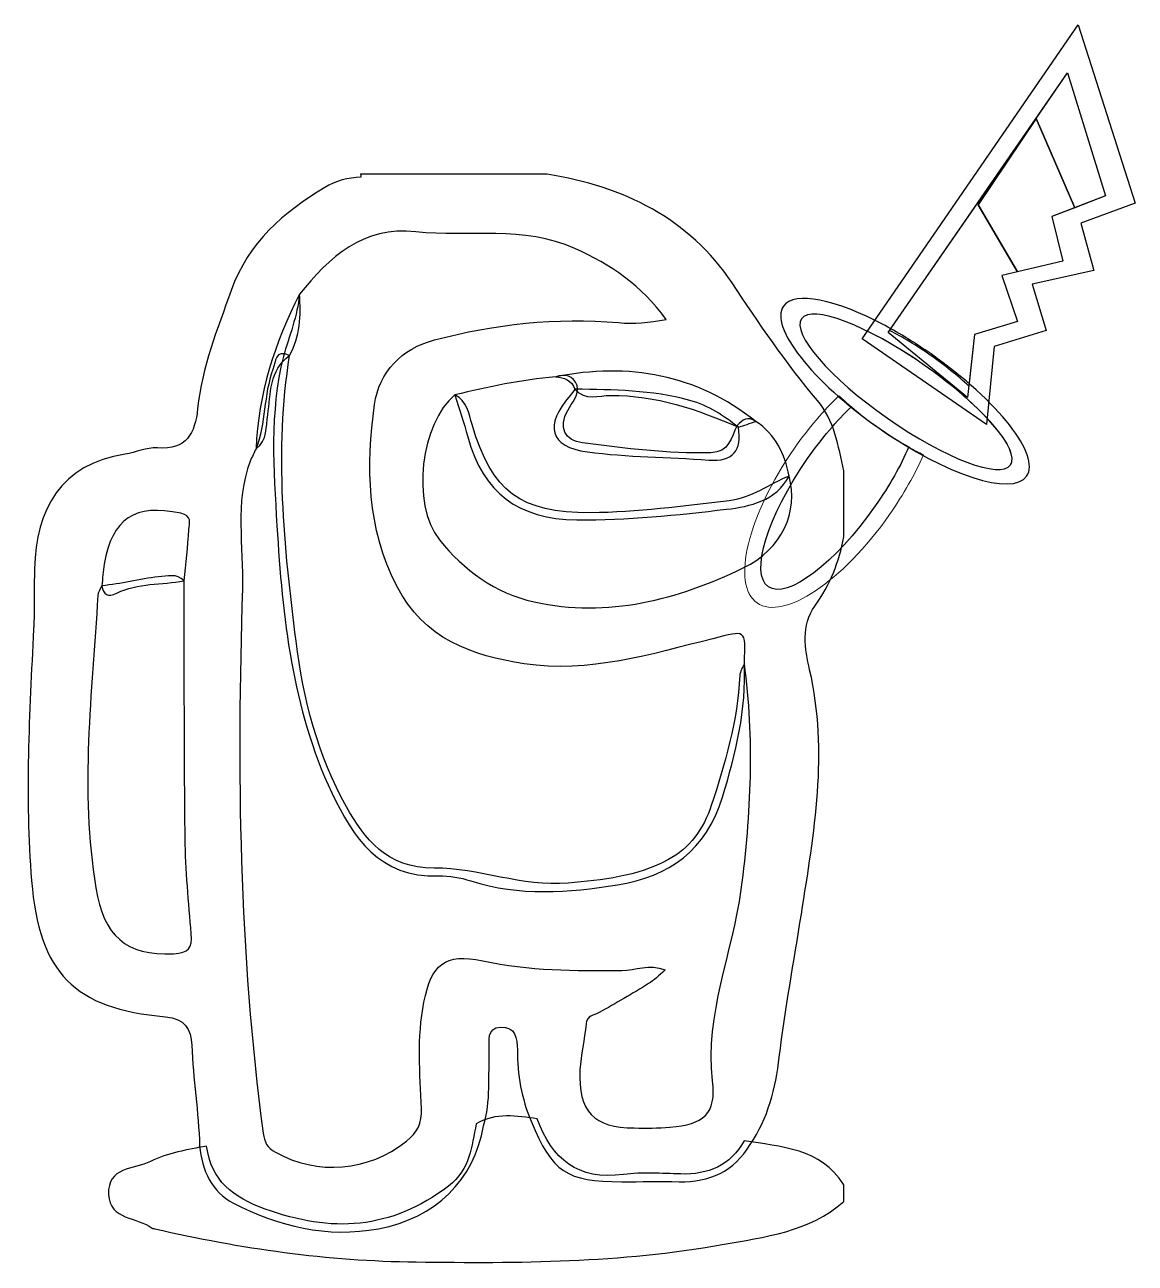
# Model space of a CAD drawing. Header units: inches. Extents: x 0.51 to 2.42, y -2.43 to -0.3.
import ezdxf

# ---------------------------------------------------------------- set-up
doc = ezdxf.new("R2010")
doc.units = ezdxf.units.IN
doc.header["$MEASUREMENT"] = 0
doc.layers.add('Layer 1', color=7, linetype='Continuous')

msp = doc.modelspace()

# ---------------------------------------------------------------- linework, layer by layer
at = {"layer": 'Layer 1'}
for points, knots in [([(1.9484, -0.8421), (1.9484, -0.8421), (2.1621, -0.989), (2.1621, -0.989), (2.1621, -0.989), (2.1621, -0.989), (2.1754, -0.8551), (2.1754, -0.8551), (2.1754, -0.8551), (2.1754, -0.8551), (2.2648, -0.8276), (2.2648, -0.8276), (2.2648, -0.8276), (2.2648, -0.8276), (2.2408, -0.7476), (2.2408, -0.7476), (2.2408, -0.7476), (2.2408, -0.7476), (2.3467, -0.7243), (2.3467, -0.7243), (2.3467, -0.7243), (2.3467, -0.7243), (2.3247, -0.6432), (2.3247, -0.6432), (2.3247, -0.6432), (2.3247, -0.6432), (2.4181, -0.6088), (2.4181, -0.6088), (2.4181, -0.6088), (2.4181, -0.6088), (2.3199, -0.3019), (2.3199, -0.3019), (2.3199, -0.3019), (2.3199, -0.3019), (1.9484, -0.8421), (1.9484, -0.8421)], [0, 0, 0, 0, 0.1, 0.1, 0.1, 0.1, 0.2, 0.2, 0.2, 0.2, 0.3, 0.3, 0.3, 0.3, 0.4, 0.4, 0.4, 0.4, 0.5, 0.5, 0.5, 0.5, 0.6, 0.6, 0.6, 0.6, 0.7, 0.7, 0.7, 0.7, 0.8, 0.8, 0.8, 0.8, 1, 1, 1, 1]), ([(1.9933, -0.8307), (1.9933, -0.8307), (2.1299, -0.9429), (2.1299, -0.9429), (2.1299, -0.9429), (2.1299, -0.9429), (2.1418, -0.8343), (2.1418, -0.8343), (2.1418, -0.8343), (2.1418, -0.8343), (2.2154, -0.8123), (2.2154, -0.8123), (2.2154, -0.8123), (2.2154, -0.8123), (2.1887, -0.7327), (2.1887, -0.7327), (2.1887, -0.7327), (2.1887, -0.7327), (2.2938, -0.7081), (2.2938, -0.7081), (2.2938, -0.7081), (2.2938, -0.7081), (2.2747, -0.6318), (2.2747, -0.6318), (2.2747, -0.6318), (2.2747, -0.6318), (2.3668, -0.5961), (2.3668, -0.5961), (2.3668, -0.5961), (2.3668, -0.5961), (2.3018, -0.3843), (2.3018, -0.3843), (2.3018, -0.3843), (2.3018, -0.3843), (1.9933, -0.8307), (1.9933, -0.8307)], [0, 0, 0, 0, 0.1, 0.1, 0.1, 0.1, 0.2, 0.2, 0.2, 0.2, 0.3, 0.3, 0.3, 0.3, 0.4, 0.4, 0.4, 0.4, 0.5, 0.5, 0.5, 0.5, 0.6, 0.6, 0.6, 0.6, 0.7, 0.7, 0.7, 0.7, 0.8, 0.8, 0.8, 0.8, 1, 1, 1, 1]), ([(1.9169, -1.0688), (1.9169, -1.1066), (1.9169, -1.1444), (1.9169, -1.1822), (1.9169, -1.1822), (1.9088, -1.2254), (1.8937, -1.2648), (1.867, -1.3013), (1.867, -1.3013), (1.8435, -1.3336), (1.8499, -1.3754), (1.8582, -1.411), (1.8582, -1.411), (1.8911, -1.5527), (1.8658, -1.6915), (1.844, -1.8308), (1.844, -1.8308), (1.8312, -1.9128), (1.8159, -1.9943), (1.806, -2.0766), (1.806, -2.0766), (1.7995, -2.13), (1.787, -2.1816), (1.7558, -2.2268), (1.7558, -2.2268), (1.7283, -2.2734), (1.6864, -2.292), (1.6336, -2.291), (1.6336, -2.291), (1.6007, -2.2904), (1.5678, -2.291), (1.5349, -2.291), (1.5349, -2.291), (1.4397, -2.2909), (1.4156, -2.2748), (1.3791, -2.1871), (1.3791, -2.1871), (1.3627, -2.1479), (1.3554, -2.107), (1.3556, -2.0645), (1.3556, -2.0645), (1.3557, -2.0448), (1.3518, -2.0238), (1.3268, -2.0251), (1.3268, -2.0251), (1.3014, -2.0263), (1.3078, -2.0496), (1.3072, -2.0652), (1.3072, -2.0652), (1.3055, -2.1085), (1.3099, -2.1523), (1.2975, -2.1949), (1.2975, -2.1949), (1.2805, -2.2886), (1.2151, -2.3537), (1.1168, -2.3718), (1.1168, -2.3718), (1.0282, -2.3881), (0.9443, -2.3681), (0.8664, -2.3274), (0.8664, -2.3274), (0.8304, -2.3086), (0.8129, -2.2712), (0.8089, -2.2296), (0.8089, -2.2296), (0.8074, -2.1716), (0.7978, -2.1141), (0.7955, -2.0561), (0.7955, -2.0561), (0.7944, -2.0289), (0.7836, -2.0102), (0.7503, -2.0074), (0.7503, -2.0074), (0.5934, -1.9939), (0.533, -1.9322), (0.52, -1.7733), (0.52, -1.7733), (0.5083, -1.6292), (0.5161, -1.485), (0.5235, -1.3409), (0.5235, -1.3409), (0.5253, -1.3064), (0.5241, -1.2718), (0.525, -1.2373), (0.525, -1.2373), (0.5278, -1.1349), (0.5692, -1.0574), (0.681, -1.0403), (0.681, -1.0403), (0.6996, -1.0374), (0.7178, -1.028), (0.7363, -1.0294), (0.7363, -1.0294), (0.7866, -1.0332), (0.801, -1.0047), (0.8056, -0.9616), (0.8056, -0.9616), (0.813, -0.8907), (0.8396, -0.8254), (0.8633, -0.7586), (0.8633, -0.7586), (0.893, -0.6751), (0.9531, -0.6248), (1.0241, -0.5817), (1.0241, -0.5817), (1.0433, -0.5701), (1.0642, -0.5646), (1.0865, -0.5639), (1.0865, -0.5639), (1.0866, -0.5623), (1.0865, -0.5606), (1.0859, -0.5589), (1.0859, -0.5589), (1.1646, -0.5589), (1.2433, -0.5589), (1.322, -0.5589), (1.322, -0.5589), (1.3503, -0.5589), (1.3786, -0.5589), (1.407, -0.5589), (1.407, -0.5589), (1.5377, -0.5791), (1.6514, -0.6356), (1.7247, -0.7456), (1.7247, -0.7456), (1.7711, -0.8153), (1.8174, -0.8839), (1.8715, -0.9477), (1.8715, -0.9477), (1.9005, -0.9818), (1.9075, -1.0262), (1.9169, -1.0688)], [0, 0, 0, 0, 0.029412, 0.029412, 0.029412, 0.029412, 0.058824, 0.058824, 0.058824, 0.058824, 0.088235, 0.088235, 0.088235, 0.088235, 0.117647, 0.117647, 0.117647, 0.117647, 0.147059, 0.147059, 0.147059, 0.147059, 0.176471, 0.176471, 0.176471, 0.176471, 0.205882, 0.205882, 0.205882, 0.205882, 0.235294, 0.235294, 0.235294, 0.235294, 0.264706, 0.264706, 0.264706, 0.264706, 0.294118, 0.294118, 0.294118, 0.294118, 0.323529, 0.323529, 0.323529, 0.323529, 0.352941, 0.352941, 0.352941, 0.352941, 0.382353, 0.382353, 0.382353, 0.382353, 0.411765, 0.411765, 0.411765, 0.411765, 0.441176, 0.441176, 0.441176, 0.441176, 0.470588, 0.470588, 0.470588, 0.470588, 0.5, 0.5, 0.5, 0.5, 0.529412, 0.529412, 0.529412, 0.529412, 0.558824, 0.558824, 0.558824, 0.558824, 0.588235, 0.588235, 0.588235, 0.588235, 0.617647, 0.617647, 0.617647, 0.617647, 0.647059, 0.647059, 0.647059, 0.647059, 0.676471, 0.676471, 0.676471, 0.676471, 0.705882, 0.705882, 0.705882, 0.705882, 0.735294, 0.735294, 0.735294, 0.735294, 0.764706, 0.764706, 0.764706, 0.764706, 0.794118, 0.794118, 0.794118, 0.794118, 0.823529, 0.823529, 0.823529, 0.823529, 0.852941, 0.852941, 0.852941, 0.852941, 0.882353, 0.882353, 0.882353, 0.882353, 0.911765, 0.911765, 0.911765, 0.911765, 0.941176, 0.941176, 0.941176, 0.941176, 1, 1, 1, 1]), ([(1.8131, -0.7856), (1.8321, -0.7585), (1.9034, -0.774), (1.9879, -0.8191), (1.9879, -0.8191), (2.0134, -0.8328), (2.0401, -0.8492), (2.0669, -0.8679), (2.0669, -0.8679), (2.1824, -0.9486), (2.2561, -1.0426), (2.2314, -1.0779), (2.2314, -1.0779), (2.2068, -1.1132), (2.0932, -1.0763), (1.9777, -0.9956), (1.9777, -0.9956), (1.8621, -0.9149), (1.7885, -0.8208), (1.8131, -0.7856)], [0, 0, 0, 0, 0.166667, 0.166667, 0.166667, 0.166667, 0.333333, 0.333333, 0.333333, 0.333333, 0.5, 0.5, 0.5, 0.5, 0.666667, 0.666667, 0.666667, 0.666667, 1, 1, 1, 1]), ([(1.8442, -0.8073), (1.8617, -0.7822), (1.9564, -0.818), (2.0557, -0.8874), (2.0557, -0.8874), (2.155, -0.9568), (2.2212, -1.0334), (2.2036, -1.0585), (2.2036, -1.0585), (2.1861, -1.0836), (2.0914, -1.0478), (1.9921, -0.9784), (1.9921, -0.9784), (1.8929, -0.909), (1.8266, -0.8324), (1.8442, -0.8073)], [0, 0, 0, 0, 0.2, 0.2, 0.2, 0.2, 0.4, 0.4, 0.4, 0.4, 0.6, 0.6, 0.6, 0.6, 1, 1, 1, 1])]:
    msp.add_open_spline(points, degree=3, knots=knots, dxfattribs=at)
at = {"layer": 'Layer 1', "color": 7}
for points, knots in [([(2.2475, -0.463), (2.2475, -0.463), (2.3142, -0.6165), (2.3142, -0.6165), (2.3142, -0.6165), (2.3142, -0.6165), (2.3668, -0.5961), (2.3668, -0.5961), (2.3668, -0.5961), (2.3668, -0.5961), (2.3018, -0.3843), (2.3018, -0.3843), (2.3018, -0.3843), (2.3018, -0.3843), (2.2475, -0.463), (2.2475, -0.463)], [0, 0, 0, 0, 0.2, 0.2, 0.2, 0.2, 0.4, 0.4, 0.4, 0.4, 0.6, 0.6, 0.6, 0.6, 1, 1, 1, 1]), ([(1.9956, -0.8273), (2.0186, -0.8392), (2.0421, -0.8535), (2.0655, -0.8698), (2.0655, -0.8698), (2.09, -0.8869), (2.1124, -0.905), (2.1321, -0.9233), (2.1321, -0.9233), (2.1321, -0.9233), (2.1418, -0.8343), (2.1418, -0.8343), (2.1418, -0.8343), (2.1418, -0.8343), (2.2154, -0.8123), (2.2154, -0.8123), (2.2154, -0.8123), (2.2154, -0.8123), (2.1887, -0.7327), (2.1887, -0.7327), (2.1887, -0.7327), (2.1887, -0.7327), (2.2155, -0.7264), (2.2155, -0.7264), (2.2155, -0.7264), (2.2155, -0.7264), (2.148, -0.6112), (2.148, -0.6112), (2.148, -0.6112), (2.148, -0.6112), (2.2475, -0.463), (2.2475, -0.463), (2.2475, -0.463), (2.2475, -0.463), (1.9956, -0.8273), (1.9956, -0.8273)], [0, 0, 0, 0, 0.1, 0.1, 0.1, 0.1, 0.2, 0.2, 0.2, 0.2, 0.3, 0.3, 0.3, 0.3, 0.4, 0.4, 0.4, 0.4, 0.5, 0.5, 0.5, 0.5, 0.6, 0.6, 0.6, 0.6, 0.7, 0.7, 0.7, 0.7, 0.8, 0.8, 0.8, 0.8, 1, 1, 1, 1]), ([(2.3142, -0.6165), (2.3142, -0.6165), (2.2475, -0.463), (2.2475, -0.463), (2.2475, -0.463), (2.2475, -0.463), (2.148, -0.6112), (2.148, -0.6112), (2.148, -0.6112), (2.148, -0.6112), (2.2155, -0.7264), (2.2155, -0.7264), (2.2155, -0.7264), (2.2155, -0.7264), (2.2938, -0.7081), (2.2938, -0.7081), (2.2938, -0.7081), (2.2938, -0.7081), (2.2747, -0.6318), (2.2747, -0.6318), (2.2747, -0.6318), (2.2747, -0.6318), (2.3142, -0.6165), (2.3142, -0.6165)], [0, 0, 0, 0, 0.142857, 0.142857, 0.142857, 0.142857, 0.285714, 0.285714, 0.285714, 0.285714, 0.428571, 0.428571, 0.428571, 0.428571, 0.571429, 0.571429, 0.571429, 0.571429, 0.714286, 0.714286, 0.714286, 0.714286, 1, 1, 1, 1]), ([(1.4545, -0.9282), (1.5207, -0.9299), (1.5863, -0.9294), (1.6519, -0.9477), (1.6519, -0.9477), (1.6855, -0.9571), (1.7102, -0.9741), (1.7356, -0.9939), (1.7356, -0.9939), (1.7415, -1.0334), (1.7276, -1.0535), (1.6846, -1.0502), (1.6846, -1.0502), (1.6151, -1.045), (1.5449, -1.0454), (1.4759, -1.0362), (1.4759, -1.0362), (1.4107, -1.0274), (1.4013, -0.9906), (1.4461, -0.9394), (1.4461, -0.9394), (1.4491, -0.9359), (1.4517, -0.932), (1.4545, -0.9282)], [0, 0, 0, 0, 0.142857, 0.142857, 0.142857, 0.142857, 0.285714, 0.285714, 0.285714, 0.285714, 0.428571, 0.428571, 0.428571, 0.428571, 0.571429, 0.571429, 0.571429, 0.571429, 0.714286, 0.714286, 0.714286, 0.714286, 1, 1, 1, 1])]:
    msp.add_open_spline(points, degree=3, knots=knots, dxfattribs=at)
at = {"layer": 'Layer 1', "color": 223}
for points, knots in [([(0.9806, -0.7653), (1.032, -0.7011), (1.0904, -0.6481), (1.1808, -0.6578), (1.1808, -0.6578), (1.2719, -0.6677), (1.3657, -0.6469), (1.4546, -0.6865), (1.4546, -0.6865), (1.516, -0.7139), (1.5686, -0.7498), (1.6112, -0.8086), (1.6112, -0.8086), (1.5816, -0.8141), (1.556, -0.8163), (1.5296, -0.814), (1.5296, -0.814), (1.4223, -0.8048), (1.3167, -0.8164), (1.2131, -0.8437), (1.2131, -0.8437), (1.1565, -0.8586), (1.1176, -0.8992), (1.1098, -0.9548), (1.1098, -0.9548), (1.0951, -1.061), (1.0967, -1.1668), (1.148, -1.267), (1.148, -1.267), (1.1945, -1.3577), (1.2776, -1.3868), (1.3672, -1.4004), (1.3672, -1.4004), (1.4783, -1.4172), (1.5853, -1.384), (1.6916, -1.3575), (1.6916, -1.3575), (1.7491, -1.3432), (1.7481, -1.3395), (1.746, -1.3999), (1.746, -1.3999), (1.7495, -1.4792), (1.7313, -1.5547), (1.7082, -1.63), (1.7082, -1.63), (1.6805, -1.7206), (1.6168, -1.7664), (1.5275, -1.7806), (1.5275, -1.7806), (1.4434, -1.794), (1.359, -1.8005), (1.2755, -1.7737), (1.2755, -1.7737), (1.2578, -1.7681), (1.2382, -1.7646), (1.2197, -1.7652), (1.2197, -1.7652), (1.1183, -1.7684), (1.0729, -1.6997), (1.0362, -1.6221), (1.0362, -1.6221), (0.9677, -1.4772), (0.9515, -1.32), (0.942, -1.1634), (0.942, -1.1634), (0.9362, -1.0669), (0.929, -0.9685), (0.953, -0.8723), (0.953, -0.8723), (0.963, -0.8369), (0.9774, -0.8026), (0.9806, -0.7653)], [0, 0, 0, 0, 0.052632, 0.052632, 0.052632, 0.052632, 0.105263, 0.105263, 0.105263, 0.105263, 0.157895, 0.157895, 0.157895, 0.157895, 0.210526, 0.210526, 0.210526, 0.210526, 0.263158, 0.263158, 0.263158, 0.263158, 0.315789, 0.315789, 0.315789, 0.315789, 0.368421, 0.368421, 0.368421, 0.368421, 0.421053, 0.421053, 0.421053, 0.421053, 0.473684, 0.473684, 0.473684, 0.473684, 0.526316, 0.526316, 0.526316, 0.526316, 0.578947, 0.578947, 0.578947, 0.578947, 0.631579, 0.631579, 0.631579, 0.631579, 0.684211, 0.684211, 0.684211, 0.684211, 0.736842, 0.736842, 0.736842, 0.736842, 0.789474, 0.789474, 0.789474, 0.789474, 0.842105, 0.842105, 0.842105, 0.842105, 0.894737, 0.894737, 0.894737, 0.894737, 1, 1, 1, 1]), ([(0.7824, -1.258), (0.7437, -1.2647), (0.7029, -1.2614), (0.6664, -1.2789), (0.6664, -1.2789), (0.6506, -1.2865), (0.6439, -1.2816), (0.6408, -1.2663), (0.6408, -1.2663), (0.6422, -1.2539), (0.6428, -1.2414), (0.6449, -1.2292), (0.6449, -1.2292), (0.6585, -1.1504), (0.6979, -1.125), (0.7765, -1.1417), (0.7765, -1.1417), (0.7963, -1.146), (0.7915, -1.1586), (0.7907, -1.1696), (0.7907, -1.1696), (0.7887, -1.1992), (0.7853, -1.2286), (0.7824, -1.258)], [0, 0, 0, 0, 0.142857, 0.142857, 0.142857, 0.142857, 0.285714, 0.285714, 0.285714, 0.285714, 0.428571, 0.428571, 0.428571, 0.428571, 0.571429, 0.571429, 0.571429, 0.571429, 0.714286, 0.714286, 0.714286, 0.714286, 1, 1, 1, 1])]:
    msp.add_open_spline(points, degree=3, knots=knots, dxfattribs=at)
at = {"layer": 'Layer 1', "color": 215}
for points, knots in [([(0.9637, -0.8707), (0.9285, -0.896), (0.9314, -0.9362), (0.9261, -0.9723), (0.9261, -0.9723), (0.9229, -0.9936), (0.9261, -1.0159), (0.906, -1.0309), (0.906, -1.0309), (0.9098, -0.9365), (0.9382, -0.849), (0.9806, -0.7653), (0.9806, -0.7653), (0.9837, -0.8019), (0.9819, -0.8376), (0.9637, -0.8707)], [0, 0, 0, 0, 0.2, 0.2, 0.2, 0.2, 0.4, 0.4, 0.4, 0.4, 0.6, 0.6, 0.6, 0.6, 1, 1, 1, 1]), ([(0.9637, -0.8707), (0.9376, -1.0349), (0.9542, -1.1988), (0.9749, -1.3614), (0.9749, -1.3614), (0.9874, -1.4601), (1.0122, -1.5594), (1.0616, -1.6465), (1.0616, -1.6465), (1.0923, -1.7006), (1.1306, -1.7523), (1.2125, -1.7517), (1.2125, -1.7517), (1.2888, -1.7512), (1.3635, -1.7848), (1.4427, -1.7776), (1.4427, -1.7776), (1.5022, -1.7722), (1.561, -1.7662), (1.6145, -1.7377), (1.6145, -1.7377), (1.6522, -1.7177), (1.6759, -1.684), (1.6889, -1.6444), (1.6889, -1.6444), (1.7128, -1.5716), (1.7345, -1.4982), (1.738, -1.4208), (1.738, -1.4208), (1.7383, -1.4137), (1.7432, -1.4068), (1.746, -1.3999), (1.746, -1.3999), (1.7633, -1.5297), (1.7578, -1.6582), (1.7405, -1.7884), (1.7405, -1.7884), (1.7259, -1.8982), (1.678, -2.0023), (1.6913, -2.1173), (1.6913, -2.1173), (1.698, -2.1751), (1.6757, -2.1919), (1.6179, -2.1974), (1.6179, -2.1974), (1.5976, -2.1993), (1.5771, -2.1986), (1.5566, -2.1986), (1.5566, -2.1986), (1.4872, -2.1986), (1.4596, -2.1701), (1.4631, -2.0989), (1.4631, -2.0989), (1.4644, -2.0725), (1.4712, -2.0463), (1.4736, -2.0198), (1.4736, -2.0198), (1.475, -2.0043), (1.4871, -2.0054), (1.496, -2.0003), (1.496, -2.0003), (1.5247, -1.9842), (1.5532, -1.9676), (1.5813, -1.9504), (1.5813, -1.9504), (1.5904, -1.9448), (1.598, -1.9367), (1.6098, -1.9268), (1.6098, -1.9268), (1.5819, -1.9159), (1.5585, -1.9274), (1.5352, -1.9277), (1.5352, -1.9277), (1.455, -1.9288), (1.3751, -1.928), (1.2959, -1.9114), (1.2959, -1.9114), (1.2302, -1.8975), (1.2077, -1.9172), (1.1948, -1.9824), (1.1948, -1.9824), (1.1827, -2.0436), (1.1878, -2.1045), (1.1906, -2.1654), (1.1906, -2.1654), (1.1918, -2.1903), (1.1837, -2.2064), (1.1646, -2.2215), (1.1646, -2.2215), (1.0994, -2.2732), (1.0113, -2.2807), (0.9393, -2.2401), (0.9393, -2.2401), (0.9252, -2.2322), (0.9204, -2.2232), (0.9183, -2.2073), (0.9183, -2.2073), (0.8765, -1.8965), (0.8726, -1.5841), (0.8827, -1.2715), (0.8827, -1.2715), (0.885, -1.1984), (0.8685, -1.1235), (0.8962, -1.0519), (0.8962, -1.0519), (0.899, -1.0447), (0.9027, -1.0379), (0.906, -1.0309), (0.906, -1.0309), (0.9232, -0.987), (0.9186, -0.9384), (0.9351, -0.8943), (0.9351, -0.8943), (0.9401, -0.8809), (0.9381, -0.8591), (0.9637, -0.8707)], [0, 0, 0, 0, 0.033333, 0.033333, 0.033333, 0.033333, 0.066667, 0.066667, 0.066667, 0.066667, 0.1, 0.1, 0.1, 0.1, 0.133333, 0.133333, 0.133333, 0.133333, 0.166667, 0.166667, 0.166667, 0.166667, 0.2, 0.2, 0.2, 0.2, 0.233333, 0.233333, 0.233333, 0.233333, 0.266667, 0.266667, 0.266667, 0.266667, 0.3, 0.3, 0.3, 0.3, 0.333333, 0.333333, 0.333333, 0.333333, 0.366667, 0.366667, 0.366667, 0.366667, 0.4, 0.4, 0.4, 0.4, 0.433333, 0.433333, 0.433333, 0.433333, 0.466667, 0.466667, 0.466667, 0.466667, 0.5, 0.5, 0.5, 0.5, 0.533333, 0.533333, 0.533333, 0.533333, 0.566667, 0.566667, 0.566667, 0.566667, 0.6, 0.6, 0.6, 0.6, 0.633333, 0.633333, 0.633333, 0.633333, 0.666667, 0.666667, 0.666667, 0.666667, 0.7, 0.7, 0.7, 0.7, 0.733333, 0.733333, 0.733333, 0.733333, 0.766667, 0.766667, 0.766667, 0.766667, 0.8, 0.8, 0.8, 0.8, 0.833333, 0.833333, 0.833333, 0.833333, 0.866667, 0.866667, 0.866667, 0.866667, 0.9, 0.9, 0.9, 0.9, 0.933333, 0.933333, 0.933333, 0.933333, 1, 1, 1, 1]), ([(0.7824, -1.258), (0.7828, -1.4056), (0.7823, -1.5531), (0.7841, -1.7006), (0.7841, -1.7006), (0.7848, -1.7554), (0.7901, -1.8103), (0.7947, -1.865), (0.7947, -1.865), (0.7967, -1.8888), (0.7898, -1.8978), (0.7643, -1.899), (0.7643, -1.899), (0.6815, -1.9028), (0.6444, -1.8683), (0.6306, -1.7856), (0.6306, -1.7856), (0.6025, -1.6176), (0.6242, -1.4506), (0.6339, -1.2833), (0.6339, -1.2833), (0.6342, -1.2775), (0.6384, -1.272), (0.6408, -1.2663), (0.6408, -1.2663), (0.6736, -1.2638), (0.7053, -1.2539), (0.7382, -1.2512), (0.7382, -1.2512), (0.7536, -1.2499), (0.7693, -1.2445), (0.7824, -1.258)], [0, 0, 0, 0, 0.111111, 0.111111, 0.111111, 0.111111, 0.222222, 0.222222, 0.222222, 0.222222, 0.333333, 0.333333, 0.333333, 0.333333, 0.444444, 0.444444, 0.444444, 0.444444, 0.555556, 0.555556, 0.555556, 0.555556, 0.666667, 0.666667, 0.666667, 0.666667, 0.777778, 0.777778, 0.777778, 0.777778, 1, 1, 1, 1])]:
    msp.add_open_spline(points, degree=3, knots=knots, dxfattribs=at)
at = {"layer": 'Layer 1', "color": 251, "lineweight": 9}
msp.add_open_spline([(1.8442, -0.8073), (1.8266, -0.8324), (1.8929, -0.909), (1.9921, -0.9784), (1.9921, -0.9784), (2.0914, -1.0478), (2.1861, -1.0836), (2.2036, -1.0585), (2.2036, -1.0585), (2.2141, -1.0435), (2.1947, -1.01), (2.1561, -0.9708), (2.1561, -0.9708), (2.1302, -0.9443), (2.0956, -0.9153), (2.0557, -0.8874), (2.0557, -0.8874), (2.0215, -0.8635), (1.9879, -0.8436), (1.9577, -0.8288), (1.9577, -0.8288), (1.9004, -0.8006), (1.8557, -0.7908), (1.8442, -0.8073)], degree=3, knots=[0, 0, 0, 0, 0.142857, 0.142857, 0.142857, 0.142857, 0.285714, 0.285714, 0.285714, 0.285714, 0.428571, 0.428571, 0.428571, 0.428571, 0.571429, 0.571429, 0.571429, 0.571429, 0.714286, 0.714286, 0.714286, 0.714286, 1, 1, 1, 1], dxfattribs=at)
at = {"layer": 'Layer 1', "color": 9}
msp.add_open_spline([(1.4545, -0.9282), (1.4486, -0.913), (1.4362, -0.9082), (1.4214, -0.907), (1.4214, -0.907), (1.5473, -0.8826), (1.6633, -0.9025), (1.7656, -0.9839), (1.7656, -0.9839), (1.7556, -0.9872), (1.7456, -0.9906), (1.7356, -0.9939), (1.7356, -0.9939), (1.6655, -0.9632), (1.594, -0.9387), (1.516, -0.939), (1.516, -0.939), (1.4951, -0.939), (1.4719, -0.9492), (1.4545, -0.9282)], degree=3, knots=[0, 0, 0, 0, 0.166667, 0.166667, 0.166667, 0.166667, 0.333333, 0.333333, 0.333333, 0.333333, 0.5, 0.5, 0.5, 0.5, 0.666667, 0.666667, 0.666667, 0.666667, 1, 1, 1, 1], dxfattribs=at)
at = {"layer": 'Layer 1', "color": 151}
msp.add_open_spline([(1.823, -1.0778), (1.7998, -1.1206), (1.7561, -1.13), (1.7154, -1.1348), (1.7154, -1.1348), (1.63, -1.1449), (1.5442, -1.154), (1.4578, -1.153), (1.4578, -1.153), (1.3568, -1.1519), (1.2973, -1.1074), (1.2702, -1.0102), (1.2702, -1.0102), (1.2634, -0.9861), (1.2555, -0.9623), (1.2481, -0.9384), (1.2481, -0.9384), (1.3051, -0.924), (1.3628, -0.9128), (1.4214, -0.907), (1.4214, -0.907), (1.438, -0.9016), (1.4512, -0.9049), (1.4586, -0.9221), (1.4586, -0.9221), (1.4618, -0.9396), (1.4495, -0.9512), (1.4422, -0.9648), (1.4422, -0.9648), (1.4261, -0.9947), (1.4364, -1.0163), (1.4677, -1.0205), (1.4677, -1.0205), (1.5407, -1.0304), (1.614, -1.0393), (1.688, -1.0377), (1.688, -1.0377), (1.7202, -1.0371), (1.7229, -1.0111), (1.7334, -0.9911), (1.7334, -0.9911), (1.7424, -0.9811), (1.7522, -0.9744), (1.7656, -0.9839), (1.7656, -0.9839), (1.7993, -1.0063), (1.8153, -1.0395), (1.823, -1.0778)], degree=3, knots=[0, 0, 0, 0, 0.076923, 0.076923, 0.076923, 0.076923, 0.153846, 0.153846, 0.153846, 0.153846, 0.230769, 0.230769, 0.230769, 0.230769, 0.307692, 0.307692, 0.307692, 0.307692, 0.384615, 0.384615, 0.384615, 0.384615, 0.461538, 0.461538, 0.461538, 0.461538, 0.538462, 0.538462, 0.538462, 0.538462, 0.615385, 0.615385, 0.615385, 0.615385, 0.692308, 0.692308, 0.692308, 0.692308, 0.769231, 0.769231, 0.769231, 0.769231, 0.846154, 0.846154, 0.846154, 0.846154, 1, 1, 1, 1], dxfattribs=at)
at = {"layer": 'Layer 1', "color": 157}
msp.add_open_spline([(1.823, -1.0778), (1.8392, -1.1385), (1.8112, -1.2034), (1.7441, -1.2357), (1.7441, -1.2357), (1.6307, -1.2902), (1.5116, -1.3221), (1.3842, -1.2941), (1.3842, -1.2941), (1.3168, -1.2793), (1.2634, -1.2394), (1.2217, -1.1875), (1.2217, -1.1875), (1.1717, -1.1254), (1.1896, -0.9854), (1.2481, -0.9384), (1.2481, -0.9384), (1.2689, -0.949), (1.2719, -0.9701), (1.2776, -0.9894), (1.2776, -0.9894), (1.312, -1.1048), (1.3605, -1.1415), (1.4816, -1.1408), (1.4816, -1.1408), (1.5615, -1.1404), (1.6405, -1.1295), (1.7197, -1.1201), (1.7197, -1.1201), (1.7583, -1.1155), (1.7885, -1.0916), (1.823, -1.0778)], degree=3, knots=[0, 0, 0, 0, 0.111111, 0.111111, 0.111111, 0.111111, 0.222222, 0.222222, 0.222222, 0.222222, 0.333333, 0.333333, 0.333333, 0.333333, 0.444444, 0.444444, 0.444444, 0.444444, 0.555556, 0.555556, 0.555556, 0.555556, 0.666667, 0.666667, 0.666667, 0.666667, 0.777778, 0.777778, 0.777778, 0.777778, 1, 1, 1, 1], dxfattribs=at)
at = {"layer": 'Layer 1', "lineweight": 18}
msp.add_open_spline([(2.0538, -1.0412), (2.0395, -1.0741), (2.0199, -1.1091), (1.9957, -1.1438), (1.9957, -1.1438), (1.9149, -1.2593), (1.8129, -1.3274), (1.7678, -1.2959), (1.7678, -1.2959), (1.7227, -1.2643), (1.7516, -1.1451), (1.8323, -1.0296), (1.8323, -1.0296), (1.8565, -0.9949), (1.8827, -0.9645), (1.9086, -0.9398), (1.9086, -0.9398), (1.9154, -0.9462), (1.9225, -0.9525), (1.9299, -0.9588), (1.9299, -0.9588), (1.905, -0.9824), (1.879, -1.0128), (1.8546, -1.0477), (1.8546, -1.0477), (1.7852, -1.1469), (1.7551, -1.2456), (1.7872, -1.2681), (1.7872, -1.2681), (1.8194, -1.2906), (1.9017, -1.2283), (1.971, -1.129), (1.971, -1.129), (1.9954, -1.0941), (2.015, -1.0593), (2.0287, -1.0278), (2.0287, -1.0278), (2.0371, -1.0326), (2.0455, -1.0371), (2.0538, -1.0412)], degree=3, knots=[0, 0, 0, 0, 0.090909, 0.090909, 0.090909, 0.090909, 0.181818, 0.181818, 0.181818, 0.181818, 0.272727, 0.272727, 0.272727, 0.272727, 0.363636, 0.363636, 0.363636, 0.363636, 0.454545, 0.454545, 0.454545, 0.454545, 0.545455, 0.545455, 0.545455, 0.545455, 0.636364, 0.636364, 0.636364, 0.636364, 0.727273, 0.727273, 0.727273, 0.727273, 0.818182, 0.818182, 0.818182, 0.818182, 1, 1, 1, 1], dxfattribs=at)
at = {"layer": 'Layer 1', "color": 251}
msp.add_open_spline([(1.9299, -0.9588), (1.905, -0.9824), (1.879, -1.0128), (1.8546, -1.0477), (1.8546, -1.0477), (1.7852, -1.1469), (1.7551, -1.2456), (1.7872, -1.2681), (1.7872, -1.2681), (1.8194, -1.2906), (1.9017, -1.2283), (1.971, -1.129), (1.971, -1.129), (1.9954, -1.0941), (2.015, -1.0593), (2.0287, -1.0278), (2.0287, -1.0278), (2.0118, -1.0183), (1.9947, -1.0075), (1.9777, -0.9956), (1.9777, -0.9956), (1.9606, -0.9837), (1.9446, -0.9713), (1.9299, -0.9588)], degree=3, knots=[0, 0, 0, 0, 0.142857, 0.142857, 0.142857, 0.142857, 0.285714, 0.285714, 0.285714, 0.285714, 0.428571, 0.428571, 0.428571, 0.428571, 0.571429, 0.571429, 0.571429, 0.571429, 0.714286, 0.714286, 0.714286, 0.714286, 1, 1, 1, 1], dxfattribs=at)
at = {"layer": 'Layer 1', "color": 250}
msp.add_open_spline([(1.9169, -2.3247), (1.8573, -2.378), (1.7808, -2.3857), (1.7077, -2.399), (1.7077, -2.399), (1.5337, -2.4305), (1.3575, -2.4311), (1.1812, -2.4289), (1.1812, -2.4289), (1.0291, -2.427), (0.8796, -2.4062), (0.7317, -2.3717), (0.7317, -2.3717), (0.7302, -2.3713), (0.7281, -2.3719), (0.7271, -2.3711), (0.7271, -2.3711), (0.7024, -2.351), (0.6543, -2.3574), (0.6524, -2.3128), (0.6524, -2.3128), (0.6504, -2.2655), (0.6961, -2.2696), (0.7243, -2.2562), (0.7243, -2.2562), (0.7548, -2.2417), (0.788, -2.2355), (0.8211, -2.2296), (0.8211, -2.2296), (0.8289, -2.2898), (0.8665, -2.3178), (0.9218, -2.338), (0.9218, -2.338), (1.0354, -2.3794), (1.1379, -2.374), (1.237, -2.2984), (1.237, -2.2984), (1.2757, -2.2688), (1.2762, -2.2303), (1.2848, -2.1915), (1.2848, -2.1915), (1.3183, -2.1712), (1.3542, -2.1784), (1.3898, -2.1826), (1.3898, -2.1826), (1.4148, -2.2523), (1.4598, -2.2891), (1.5381, -2.2785), (1.5381, -2.2785), (1.5704, -2.2741), (1.6037, -2.2768), (1.6365, -2.2777), (1.6365, -2.2777), (1.6838, -2.279), (1.7217, -2.2635), (1.7454, -2.2205), (1.7454, -2.2205), (1.8089, -2.2315), (1.8768, -2.2325), (1.9169, -2.2964), (1.9169, -2.2964), (1.9169, -2.3059), (1.9169, -2.3153), (1.9169, -2.3247)], degree=3, knots=[0, 0, 0, 0, 0.058824, 0.058824, 0.058824, 0.058824, 0.117647, 0.117647, 0.117647, 0.117647, 0.176471, 0.176471, 0.176471, 0.176471, 0.235294, 0.235294, 0.235294, 0.235294, 0.294118, 0.294118, 0.294118, 0.294118, 0.352941, 0.352941, 0.352941, 0.352941, 0.411765, 0.411765, 0.411765, 0.411765, 0.470588, 0.470588, 0.470588, 0.470588, 0.529412, 0.529412, 0.529412, 0.529412, 0.588235, 0.588235, 0.588235, 0.588235, 0.647059, 0.647059, 0.647059, 0.647059, 0.705882, 0.705882, 0.705882, 0.705882, 0.764706, 0.764706, 0.764706, 0.764706, 0.823529, 0.823529, 0.823529, 0.823529, 0.882353, 0.882353, 0.882353, 0.882353, 1, 1, 1, 1], dxfattribs=at)

doc.saveas('drawing.dxf')
